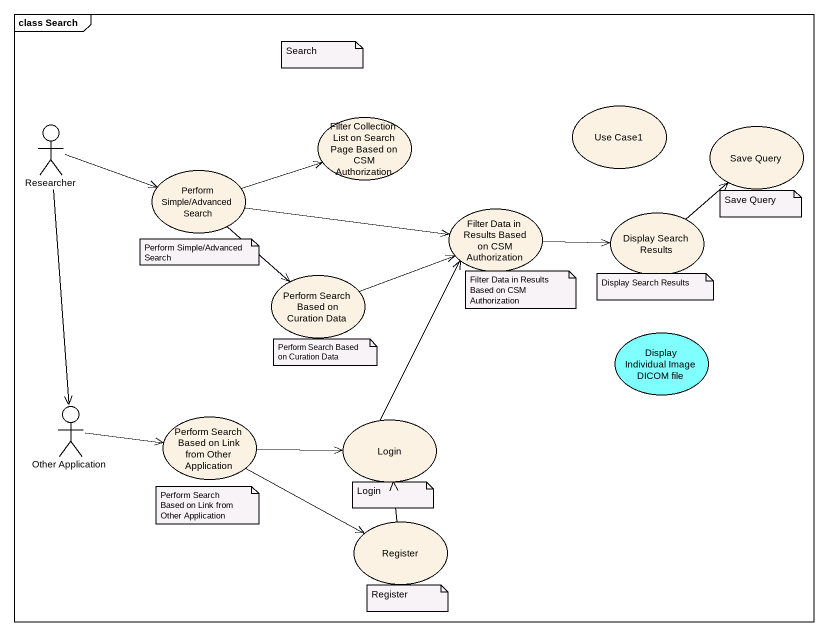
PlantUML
@startuml
mainframe class Search
usecase "Filter Collection List on Search Page Based on CSM Authorization" as Filter_Collection_List_on
usecase "Use Case1" as Use_Case1
actor Researcher
usecase "Save Query" as Save_Query
usecase "Perform Simple/Advanced Search" as Perform_Simple_Advanced
usecase "Filter Data in Results Based on CSM Authorization" as Filter_Data_in_Results
usecase "Display Search Results" as Display_Search_Results
usecase "Perform Search Based on Curation Data" as Perform_Search_Based_on
usecase "Display Individual Image DICOM file" as Display_Individual_Image #80FFFF
actor "Other Application" as Other_Application
usecase "Perform Search Based on Link from Other Application" as Perform_Search_Based_on_2
usecase Login
usecase Register
Researcher -right-> Perform_Simple_Advanced
Researcher --> Other_Application
Perform_Simple_Advanced -right-> Filter_Collection_List_on
Perform_Simple_Advanced -right-> Filter_Data_in_Results
Perform_Simple_Advanced --> Perform_Search_Based_on
Filter_Data_in_Results -right-> Display_Search_Results
Display_Search_Results -up-> Save_Query
Perform_Search_Based_on -right-> Filter_Data_in_Results
Other_Application -right-> Perform_Search_Based_on_2
Perform_Search_Based_on_2 -right-> Login
Perform_Search_Based_on_2 -right-> Register
Login -up-> Filter_Data_in_Results
Register -up-> Login
note as N1
  Search
end note
note as N2
  Save Query
end note
note as N3
  Perform Simple/Advanced Search
end note
note as N4
  Filter Data in Results Based on CSM Authorization
end note
note as N5
  Display Search Results
end note
note as N6
  Perform Search Based on Curation Data
end note
note as N7
  Login
end note
note as N8
  Perform Search Based on Link from Other Application
end note
note as N9
  Register
end note
@enduml
